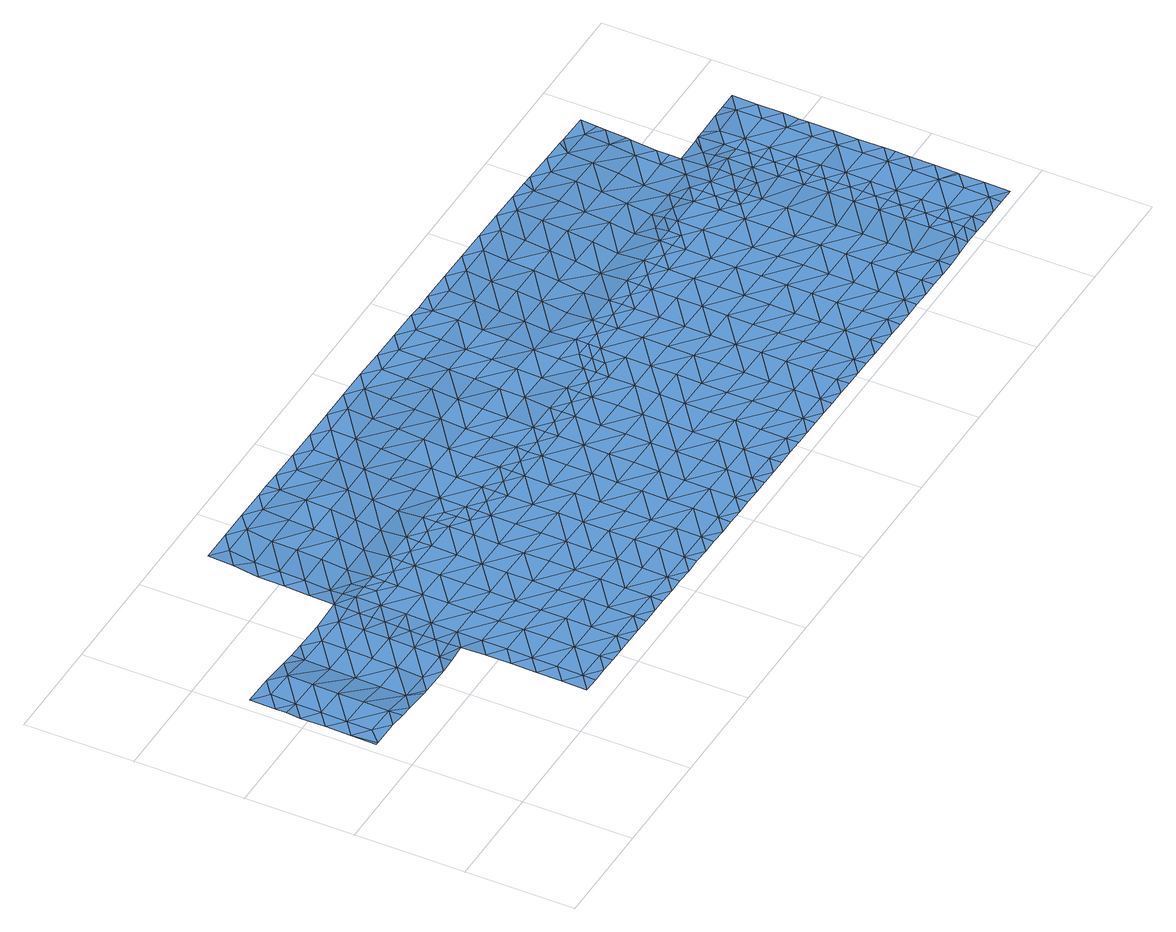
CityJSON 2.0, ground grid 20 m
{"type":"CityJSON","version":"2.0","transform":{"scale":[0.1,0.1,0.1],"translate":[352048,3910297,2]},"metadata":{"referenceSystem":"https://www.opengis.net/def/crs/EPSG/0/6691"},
"CityObjects":{
"waterbody1":{"type":"WaterBody","attributes":{"name":"8","class":"1140","function":"1","WaterBodyRiverFloodingRiskAttribute.description":"4","WaterBodyRiverFloodingRiskAttribute.rankOrg":"1","WaterBodyRiverFloodingRiskAttribute.adminType":"2","WaterBodyRiverFloodingRiskAttribute.scale":"L1"},"geometry":[{"type":"MultiSurface","lod":"1","boundaries":[[[0,1,2]],[[2,1,3]],[[3,1,4]],[[5,6,7]],[[7,6,8]],[[6,9,8]],[[8,9,10]],[[10,11,8]],[[12,11,10]],[[13,11,12]],[[14,11,13]],[[15,11,14]],[[15,7,11]],[[16,7,15]],[[17,7,16]],[[18,19,16]],[[20,19,18]],[[21,19,20]],[[19,21,22]],[[22,21,23]],[[24,23,21]],[[25,26,27]],[[27,26,21]],[[25,27,28]],[[29,28,27]],[[29,27,30]],[[27,20,30]],[[30,31,29]],[[30,32,31]],[[33,32,30]],[[33,34,32]],[[33,35,34]],[[33,18,35]],[[18,15,35]],[[35,36,34]],[[35,14,36]],[[36,14,37]],[[37,2,36]],[[34,36,38]],[[38,36,3]],[[4,38,3]],[[39,38,4]],[[39,40,38]],[[41,42,43]],[[42,41,44]],[[44,41,31]],[[45,44,31]],[[46,45,32]],[[40,46,32]],[[38,40,32]],[[34,38,32]],[[30,18,33]],[[45,31,32]],[[29,31,41]],[[41,47,29]],[[48,49,22]],[[50,48,22]],[[24,21,26]],[[22,23,50]],[[27,21,20]],[[20,18,30]],[[18,16,15]],[[35,15,14]],[[14,13,37]],[[11,7,8]],[[17,5,7]],[[51,28,29]],[[51,29,47]],[[41,52,47]],[[43,52,41]],[[2,3,36]],[[17,16,53]],[[53,16,19]],[[54,17,55]],[[5,17,54]],[[53,49,55]],[[22,49,53]],[[19,22,53]],[[53,55,17]]]}]},
"waterbody2":{"type":"WaterBody","attributes":{"name":"8","class":"1140","function":"1","WaterBodyRiverFloodingRiskAttribute.description":"4","WaterBodyRiverFloodingRiskAttribute.rankOrg":"2","WaterBodyRiverFloodingRiskAttribute.adminType":"2","WaterBodyRiverFloodingRiskAttribute.scale":"L1"},"geometry":[{"type":"MultiSurface","lod":"1","boundaries":[[[56,57,58]],[[58,57,59]],[[60,61,56]],[[56,58,60]],[[59,62,58]],[[63,61,60]],[[64,61,63]],[[62,65,58]],[[66,60,58]],[[67,64,63]],[[68,64,67]],[[66,63,60]],[[69,65,62]],[[68,70,43]],[[70,68,67]],[[58,65,66]],[[71,67,63]],[[66,72,63]],[[52,73,47]],[[52,43,73]],[[69,74,65]],[[43,70,73]],[[71,70,67]],[[51,75,28]],[[75,47,73]],[[51,47,75]],[[71,63,72]],[[74,76,65]],[[65,76,66]],[[70,77,73]],[[25,78,26]],[[78,28,75]],[[25,28,78]],[[79,76,74]],[[66,80,72]],[[70,71,77]],[[81,26,78]],[[24,26,81]],[[82,80,66]],[[23,24,81]],[[75,73,83]],[[66,76,82]],[[73,77,83]],[[50,23,84]],[[79,85,76]],[[71,72,80]],[[23,81,84]],[[48,50,84]],[[86,87,75]],[[87,81,78]],[[71,88,77]],[[84,89,48]],[[80,88,71]],[[75,83,86]],[[78,75,87]],[[90,82,76]],[[85,90,76]],[[81,91,84]],[[88,92,77]],[[93,89,84]],[[83,77,92]],[[81,94,91]],[[95,80,82]],[[96,90,85]],[[84,91,93]],[[83,97,86]],[[93,98,89]],[[90,99,82]],[[81,87,94]],[[99,95,82]],[[97,83,92]],[[97,100,86]],[[86,101,87]],[[102,91,94]],[[96,103,90]],[[88,80,95]],[[104,92,88]],[[105,94,87]],[[94,106,102]],[[101,86,100]],[[101,105,87]],[[90,107,99]],[[104,88,95]],[[104,108,92]],[[105,106,94]],[[92,109,97]],[[90,103,107]],[[108,109,92]],[[110,100,97]],[[103,111,107]],[[109,110,97]],[[110,101,100]],[[95,112,104]],[[99,107,113]],[[95,99,112]],[[114,106,105]],[[111,115,107]],[[116,108,104]],[[117,105,101]],[[99,113,112]],[[118,114,105]],[[115,119,107]],[[107,119,113]],[[120,109,108]],[[117,101,110]],[[104,112,116]],[[117,121,105]],[[122,120,108]],[[120,110,109]],[[123,119,115]],[[122,108,116]],[[118,105,121]],[[124,125,113]],[[124,113,119]],[[112,125,116]],[[112,113,125]],[[110,126,117]],[[127,118,121]],[[123,128,119]],[[129,126,110]],[[129,110,120]],[[117,130,121]],[[127,121,131]],[[116,125,132]],[[122,116,133]],[[134,135,119]],[[119,128,134]],[[120,122,133]],[[136,129,120]],[[130,117,126]],[[121,130,131]],[[116,132,133]],[[124,119,135]],[[128,137,134]],[[138,132,125]],[[125,124,139]],[[120,133,136]],[[140,131,130]],[[141,130,126]],[[137,142,134]],[[139,124,135]],[[143,133,132]],[[144,141,126]],[[145,140,130]],[[129,136,146]],[[126,129,144]],[[138,125,139]],[[138,143,132]],[[142,147,134]],[[144,129,146]],[[145,130,141]],[[133,148,136]],[[140,145,149]],[[135,150,139]],[[151,147,142]],[[135,134,150]],[[152,141,144]],[[153,138,139]],[[148,133,143]],[[146,136,148]],[[154,144,146]],[[134,147,150]],[[148,154,146]],[[151,155,147]],[[156,143,138]],[[153,139,150]],[[152,144,157]],[[158,144,154]],[[159,147,155]],[[138,153,156]],[[157,144,158]],[[156,160,143]],[[160,161,143]],[[150,147,162]],[[148,143,161]],[[163,157,158]],[[155,164,159]],[[162,147,159]],[[153,150,162]],[[154,148,161]],[[165,156,153]],[[164,166,159]],[[167,165,153]],[[163,158,168]],[[153,162,167]],[[154,161,169]],[[158,154,170]],[[160,156,165]],[[166,171,159]],[[170,154,169]],[[172,162,159]],[[168,158,170]],[[172,167,162]],[[173,171,166]],[[174,160,165]],[[161,160,175]],[[176,168,170]],[[175,160,174]],[[169,161,175]],[[159,171,172]],[[177,165,167]],[[173,178,171]],[[179,167,172]],[[165,177,174]],[[176,170,180]],[[169,175,181]],[[170,169,182]],[[177,167,179]],[[182,169,181]],[[170,182,180]],[[183,171,178]],[[171,184,172]],[[177,185,174]],[[174,186,175]],[[183,184,171]],[[184,179,172]],[[185,186,174]],[[187,180,182]],[[183,178,188]],[[186,189,175]],[[181,189,182]],[[179,190,177]],[[181,175,189]],[[182,191,187]],[[188,192,183]],[[193,185,177]],[[179,184,194]],[[190,179,194]],[[193,186,185]],[[183,195,184]],[[191,182,196]],[[182,189,196]],[[197,195,183]],[[183,192,197]],[[177,190,193]],[[186,198,189]],[[184,199,194]],[[200,191,196]],[[192,201,197]],[[195,199,184]],[[199,190,194]],[[186,193,198]],[[189,202,196]],[[196,203,200]],[[201,204,197]],[[205,202,189]],[[205,189,198]],[[190,206,193]],[[207,206,190]],[[204,208,197]],[[196,202,203]],[[197,208,195]],[[209,198,193]],[[190,199,207]],[[206,209,193]],[[209,205,198]],[[210,199,195]],[[211,208,204]],[[212,203,202]],[[213,202,205]],[[195,208,214]],[[209,215,205]],[[216,212,202]],[[211,217,208]],[[207,199,210]],[[215,213,205]],[[195,214,210]],[[213,216,202]],[[217,218,208]],[[207,210,219]],[[206,207,220]],[[206,221,209]],[[214,208,218]],[[207,219,220]],[[222,216,213]],[[217,223,218]],[[210,214,224]],[[225,219,210]],[[226,213,215]],[[224,214,218]],[[206,220,221]],[[215,209,226]],[[223,227,218]],[[228,220,219]],[[225,210,224]],[[222,213,229]],[[209,221,226]],[[227,230,218]],[[231,224,218]],[[232,221,220]],[[219,225,228]],[[229,213,233]],[[213,226,233]],[[231,225,224]],[[234,230,227]],[[235,220,228]],[[229,233,236]],[[232,220,235]],[[218,230,231]],[[237,233,226]],[[226,221,238]],[[234,239,230]],[[228,225,240]],[[241,235,228]],[[238,221,232]],[[240,225,231]],[[236,233,242]],[[240,241,228]],[[239,243,230]],[[237,226,238]],[[244,232,235]],[[242,233,237]],[[245,243,239]],[[246,235,241]],[[231,230,247]],[[231,248,240]],[[249,242,237]],[[250,242,249]],[[250,251,252]],[[244,235,246]],[[238,232,244]],[[230,243,247]],[[253,241,240]],[[254,237,238]],[[251,250,249]],[[245,255,243]],[[248,231,247]],[[248,253,240]],[[256,238,244]],[[241,257,246]],[[249,258,251]],[[257,244,246]],[[254,238,256]],[[249,237,254]],[[259,243,255]],[[260,258,249]],[[247,243,259]],[[257,241,253]],[[247,261,248]],[[244,262,256]],[[249,254,260]],[[259,255,263]],[[261,247,259]],[[262,244,257]],[[256,264,254]],[[261,265,248]],[[266,258,260]],[[263,267,259]],[[253,248,265]],[[253,268,257]],[[264,256,262]],[[264,269,254]],[[260,270,266]],[[260,254,269]],[[259,271,261]],[[253,265,268]],[[272,270,260]],[[257,273,262]],[[274,271,259]],[[259,267,274]],[[275,273,257]],[[261,271,265]],[[275,257,268]],[[260,269,272]],[[267,276,274]],[[265,277,268]],[[271,277,265]],[[264,262,278]],[[279,270,272]],[[276,280,274]],[[268,281,275]],[[262,273,278]],[[269,264,282]],[[280,283,274]],[[282,264,278]],[[282,284,269]],[[274,283,271]],[[279,272,285]],[[268,277,281]],[[272,269,284]],[[273,275,286]],[[272,284,285]],[[287,277,271]],[[288,283,280]],[[275,281,286]],[[278,273,289]],[[290,271,283]],[[289,273,286]],[[277,291,281]],[[292,285,284]],[[288,293,283]],[[287,271,290]],[[287,291,277]],[[281,294,286]],[[278,289,295]],[[282,278,296]],[[291,294,281]],[[293,297,283]],[[284,282,296]],[[292,284,298]],[[278,295,296]],[[290,283,297]],[[289,286,294]],[[284,299,298]],[[297,300,290]],[[284,296,299]],[[297,293,301]],[[287,290,300]],[[302,291,287]],[[303,296,295]],[[304,289,294]],[[295,289,303]],[[305,298,299]],[[301,306,297]],[[303,289,304]],[[302,287,300]],[[296,307,299]],[[294,291,308]],[[309,304,294]],[[308,291,302]],[[305,299,310]],[[296,303,307]],[[297,306,311]],[[299,312,310]],[[304,313,303]],[[312,299,307]],[[300,297,314]],[[294,308,309]],[[306,315,311]],[[314,297,311]],[[316,308,302]],[[302,300,317]],[[304,309,313]],[[313,318,303]],[[319,310,312]],[[315,320,311]],[[317,300,314]],[[307,303,318]],[[318,321,307]],[[307,322,312]],[[323,319,312]],[[324,313,309]],[[311,325,314]],[[302,317,316]],[[309,308,324]],[[324,308,316]],[[311,320,325]],[[326,318,313]],[[312,322,323]],[[307,321,322]],[[324,326,313]],[[325,320,327]],[[317,314,328]],[[329,316,317]],[[328,314,325]],[[330,323,331]],[[330,332,333]],[[327,334,325]],[[323,322,331]],[[316,335,324]],[[321,336,322]],[[317,328,329]],[[332,330,331]],[[318,326,337]],[[321,318,336]],[[338,328,325]],[[339,326,324]],[[336,318,337]],[[335,316,329]],[[338,325,334]],[[335,339,324]],[[336,340,322]],[[331,341,332]],[[331,322,340]],[[342,329,328]],[[334,343,338]],[[331,344,341]],[[345,335,329]],[[328,338,346]],[[344,331,340]],[[326,339,347]],[[337,326,348]],[[349,340,336]],[[342,328,346]],[[343,350,338]],[[336,337,348]],[[351,350,343]],[[352,339,335]],[[326,347,348]],[[353,349,336]],[[354,341,344]],[[355,344,340]],[[345,329,342]],[[356,355,340]],[[346,338,357]],[[356,340,349]],[[353,336,348]],[[338,350,357]],[[357,358,346]],[[358,359,346]],[[352,335,345]],[[352,360,339]],[[361,362,344]],[[342,346,359]],[[361,344,355]],[[354,344,362]],[[347,339,360]],[[359,363,342]],[[364,349,353]],[[363,365,342]],[[348,347,360]],[[345,342,365]],[[366,352,345]],[[367,364,353]],[[368,366,345]],[[353,348,369]],[[345,365,368]],[[369,348,360]],[[370,367,353]],[[371,372,352]],[[352,372,360]],[[371,352,366]],[[370,353,369]],[[373,374,360]],[[360,372,373]],[[369,360,374]],[[370,375,367]],[[376,367,375]],[[377,378,369]],[[379,376,375]],[[369,374,377]],[[370,369,378]],[[380,375,370]],[[381,379,375]],[[382,379,381]],[[383,380,370]],[[384,382,381]],[[370,378,383]],[[385,384,381]],[[386,387,375]],[[386,375,380]],[[381,375,387]],[[388,385,381]],[[381,387,388]],[[389,385,388]]]}]},
"waterbody3":{"type":"WaterBody","attributes":{"name":"8","class":"1140","function":"1","WaterBodyRiverFloodingRiskAttribute.description":"4","WaterBodyRiverFloodingRiskAttribute.rankOrg":"1","WaterBodyRiverFloodingRiskAttribute.adminType":"2","WaterBodyRiverFloodingRiskAttribute.scale":"L1"},"geometry":[{"type":"MultiSurface","lod":"1","boundaries":[[[390,391,48]],[[390,48,89]],[[392,393,391]],[[392,391,390]],[[89,98,390]],[[394,395,393]],[[392,394,393]],[[91,102,93]],[[98,396,390]],[[395,397,398]],[[390,399,392]],[[397,395,394]],[[98,93,400]],[[93,102,400]],[[400,396,98]],[[398,401,402]],[[392,403,394]],[[401,398,397]],[[102,106,400]],[[390,396,399]],[[404,397,394]],[[403,392,399]],[[106,405,400]],[[400,406,396]],[[397,407,401]],[[402,401,408]],[[405,406,400]],[[114,405,106]],[[394,403,404]],[[396,409,399]],[[406,409,396]],[[407,397,404]],[[401,407,408]],[[399,409,403]],[[114,118,405]],[[404,403,410]],[[411,408,407]],[[412,405,118]],[[403,409,410]],[[407,404,413]],[[413,404,410]],[[406,405,414]],[[406,415,409]],[[412,118,127]],[[405,412,414]],[[411,407,416]],[[409,417,410]],[[407,413,416]],[[127,131,412]],[[406,414,415]],[[417,409,415]],[[418,416,413]],[[419,411,416]],[[412,420,414]],[[413,410,418]],[[421,420,412]],[[412,131,421]],[[410,417,418]],[[422,419,416]],[[414,423,415]],[[418,422,416]],[[131,140,421]],[[140,149,421]],[[423,414,420]],[[417,415,424]],[[425,419,422]],[[426,420,421]],[[418,417,424]],[[427,422,418]],[[415,423,424]],[[145,141,428]],[[424,427,418]],[[428,141,152]],[[149,145,428]],[[429,423,420]],[[421,149,426]],[[425,422,430]],[[426,429,420]],[[431,430,422]],[[427,431,422]],[[149,428,426]],[[152,157,428]],[[432,424,423]],[[429,433,423]],[[433,432,423]],[[424,434,427]],[[431,435,430]],[[426,428,436]],[[428,157,436]],[[432,434,424]],[[434,431,427]],[[436,437,426]],[[426,438,429]],[[436,157,163]],[[438,433,429]],[[163,168,436]],[[439,432,433]],[[426,437,438]],[[440,431,434]],[[435,431,440]],[[433,438,439]],[[437,436,441]],[[436,168,441]],[[442,435,440]],[[443,438,437]],[[432,439,444]],[[434,432,445]],[[441,168,176]],[[446,437,441]],[[432,444,445]],[[438,447,439]],[[440,434,448]],[[176,180,441]],[[443,447,438]],[[437,446,443]],[[439,447,444]],[[434,445,448]],[[442,440,448]],[[449,445,444]],[[446,441,450]],[[441,180,450]],[[446,451,443]],[[449,444,447]],[[450,451,446]],[[445,452,448]],[[442,448,453]],[[180,187,450]],[[451,454,443]],[[452,453,448]],[[443,455,447]],[[445,449,456]],[[187,191,450]],[[454,455,443]],[[452,445,456]],[[449,447,455]],[[191,457,450]],[[458,456,449]],[[451,450,457]],[[451,459,454]],[[449,455,458]],[[456,460,452]],[[453,452,461]],[[457,191,200]],[[462,456,458]],[[451,457,459]],[[460,461,452]],[[200,203,457]],[[456,462,460]],[[454,459,463]],[[455,454,464]],[[455,465,458]],[[464,454,463]],[[203,466,457]],[[467,459,457]],[[465,455,464]],[[462,458,465]],[[468,460,462]],[[461,460,469]],[[203,212,466]],[[467,457,466]],[[463,459,470]],[[471,469,460]],[[462,465,468]],[[212,216,466]],[[470,459,467]],[[464,463,470]],[[472,465,464]],[[460,468,471]],[[466,473,467]],[[474,464,470]],[[473,466,216]],[[468,465,472]],[[475,471,468]],[[476,470,467]],[[222,473,216]],[[464,474,472]],[[472,475,468]],[[469,471,477]],[[476,474,470]],[[478,467,473]],[[222,229,473]],[[476,467,478]],[[471,479,477]],[[474,480,472]],[[476,480,474]],[[471,475,479]],[[472,481,475]],[[480,481,472]],[[478,473,482]],[[473,229,482]],[[483,477,479]],[[484,476,478]],[[475,485,479]],[[229,236,482]],[[486,484,478]],[[484,480,476]],[[486,478,482]],[[475,481,485]],[[236,250,482]],[[479,487,483]],[[479,485,487]],[[250,236,242]],[[250,252,482]],[[482,252,486]],[[481,480,488]],[[480,484,488]],[[489,490,481]],[[252,491,486]],[[486,491,484]],[[489,481,488]],[[485,490,487]],[[485,481,490]],[[483,487,492]],[[491,493,484]],[[484,494,488]],[[490,495,487]],[[491,252,251]],[[492,487,495]],[[251,258,491]],[[489,488,494]],[[484,493,494]],[[492,495,496]],[[497,493,491]],[[498,499,489]],[[258,497,491]],[[490,499,495]],[[489,494,498]],[[490,489,499]],[[496,495,500]],[[266,497,258]],[[497,501,493]],[[493,502,494]],[[499,503,495]],[[495,503,500]],[[266,270,497]],[[493,501,502]],[[504,499,498]],[[498,494,505]],[[503,506,500]],[[505,494,502]],[[270,507,497]],[[497,508,501]],[[504,498,505]],[[501,508,502]],[[279,507,270]],[[503,499,509]],[[509,499,504]],[[503,509,506]],[[497,507,508]],[[279,285,507]],[[505,510,504]],[[502,508,511]],[[505,502,510]],[[509,512,506]],[[510,502,511]],[[507,513,508]],[[514,513,507]],[[507,285,514]],[[508,513,511]],[[515,504,510]],[[509,504,516]],[[285,292,514]],[[516,504,515]],[[509,516,512]],[[517,510,511]],[[292,298,514]],[[518,511,513]],[[517,511,518]],[[515,510,517]],[[514,519,513]],[[520,516,515]],[[512,516,521]],[[514,298,519]],[[522,515,517]],[[298,305,519]],[[515,522,520]],[[513,519,523]],[[521,516,520]],[[518,513,524]],[[305,310,519]],[[513,523,524]],[[517,518,525]],[[517,526,522]],[[520,527,521]],[[525,518,524]],[[525,526,517]],[[522,528,520]],[[523,519,529]],[[519,310,529]],[[530,524,523]],[[310,319,529]],[[531,523,529]],[[522,526,528]],[[527,520,528]],[[319,323,529]],[[525,524,530]],[[532,526,525]],[[523,531,530]],[[530,532,525]],[[330,333,529]],[[529,333,531]],[[330,529,323]],[[533,528,526]],[[527,528,534]],[[333,535,531]],[[526,532,533]],[[533,536,528]],[[534,528,536]],[[530,531,537]],[[333,332,535]],[[532,530,537]],[[531,535,537]],[[538,533,532]],[[539,534,536]],[[332,341,535]],[[538,536,533]],[[532,537,540]],[[341,541,535]],[[532,540,538]],[[539,536,542]],[[543,542,536]],[[537,535,541]],[[543,536,538]],[[341,354,541]],[[540,537,544]],[[537,541,544]],[[543,545,542]],[[354,362,541]],[[350,351,546]],[[547,355,356]],[[357,350,546]],[[356,349,547]],[[540,544,548]],[[538,540,549]],[[351,550,546]],[[547,349,364]],[[546,551,357]],[[543,538,549]],[[362,552,541]],[[358,357,551]],[[540,548,549]],[[553,545,543]],[[359,358,551]],[[554,355,547]],[[361,355,554]],[[550,555,546]],[[362,361,554]],[[364,367,547]],[[551,556,359]],[[544,541,552]],[[554,552,362]],[[363,359,556]],[[553,543,549]],[[365,363,556]],[[376,379,547]],[[546,557,551]],[[376,547,367]],[[558,366,368]],[[554,547,379]],[[368,365,558]],[[544,552,559]],[[548,544,560]],[[384,552,554]],[[365,556,558]],[[546,555,557]],[[382,384,554]],[[561,545,553]],[[382,554,379]],[[549,548,560]],[[562,553,549]],[[557,563,551]],[[371,564,372]],[[544,559,560]],[[564,366,558]],[[371,366,564]],[[555,565,557]],[[563,566,551]],[[552,567,559]],[[556,566,558]],[[567,552,384]],[[556,551,566]],[[562,549,560]],[[373,372,568]],[[569,570,553]],[[561,553,570]],[[562,569,553]],[[565,571,557]],[[572,560,559]],[[372,564,568]],[[374,373,568]],[[573,559,567]],[[558,574,564]],[[384,575,567]],[[572,559,573]],[[571,576,557]],[[377,374,577]],[[374,568,577]],[[378,377,577]],[[574,568,564]],[[575,384,385]],[[563,557,576]],[[578,558,566]],[[579,560,572]],[[580,380,383]],[[562,560,579]],[[576,581,563]],[[383,378,580]],[[563,581,566]],[[378,577,580]],[[574,558,578]],[[582,567,575]],[[385,389,575]],[[583,562,579]],[[584,570,569]],[[585,562,583]],[[586,578,566]],[[569,562,585]],[[587,380,580]],[[386,380,587]],[[588,566,581]],[[387,386,587]],[[589,590,568]],[[590,580,577]],[[586,566,588]],[[591,569,585]],[[592,575,389]],[[568,574,589]],[[593,389,388]],[[577,568,590]],[[584,569,591]],[[582,575,592]],[[586,594,578]],[[388,387,593]],[[578,594,574]],[[387,587,593]],[[595,587,580]],[[596,592,389]],[[596,389,593]],[[597,574,594]],[[589,574,598]],[[595,580,590]],[[592,596,599]],[[598,574,597]],[[595,600,587]],[[598,601,589]],[[593,587,600]],[[590,589,601]],[[602,596,593]],[[603,599,596]],[[601,604,590]],[[590,604,595]],[[605,602,593]],[[605,593,600]],[[602,603,596]],[[600,595,606]],[[595,604,606]],[[607,608,600]],[[607,600,606]],[[602,609,603]],[[605,600,608]],[[602,605,610]],[[605,608,610]],[[610,611,602]],[[609,602,611]]]}]}
},
"vertices":[
[6,268,16],[11,268,16],[7,315,16],[35,291,16],[63,268,15],[124,498,10],[67,499,16],[95,475,15],[38,476,17],[10,500,17],[9,453,17],[37,430,16],[9,433,17],[8,407,16],[36,384,16],[94,429,15],[151,428,6],[152,474,6],[150,382,6],[208,427,5],[207,381,5],[264,426,5],[265,472,5],[293,449,10],[293,426,10],[292,379,10],[293,402,10],[264,380,5],[292,356,10],[263,334,5],[206,335,5],[205,288,3],[149,289,6],[149,335,6],[93,336,15],[93,383,15],[36,337,16],[8,361,16],[92,290,15],[96,267,11],[120,267,9],[262,287,4],[259,264,8],[290,264,12],[233,265,4],[177,266,4],[168,266,5],[291,310,10],[294,495,10],[237,496,5],[294,472,10],[291,333,10],[291,287,10],[208,473,5],[150,497,8],[180,497,6],
[287,79,15],[286,33,15],[315,55,15],[315,32,15],[316,102,15],[288,125,15],[343,32,15],[317,148,15],[289,171,15],[372,54,15],[373,101,15],[318,194,15],[289,218,15],[372,31,15],[318,240,15],[374,193,15],[374,147,15],[319,286,15],[400,31,15],[320,333,15],[429,54,15],[375,239,15],[321,379,15],[428,30,15],[430,146,15],[321,425,15],[430,100,15],[376,286,15],[322,471,15],[457,30,15],[377,332,15],[377,378,15],[431,192,15],[322,494,12],[486,53,15],[350,448,15],[432,238,15],[350,471,15],[378,424,15],[487,145,15],[485,29,15],[433,285,15],[351,494,12],[486,99,15],[433,331,15],[434,377,15],[378,447,15],[514,29,15],[488,191,15],[435,423,15],[407,447,15],[542,52,15],[489,237,15],[489,284,15],[490,330,15],[542,29,15],[544,144,15],[543,98,15],[435,446,15],[571,28,15],[545,190,15],[491,376,15],[464,446,15],[599,51,15],[546,283,15],[492,422,15],[546,237,15],[599,28,15],[600,97,15],[601,143,15],[548,375,15],[492,445,15],[627,27,15],[547,329,15],[549,421,15],[521,445,15],[602,189,15],[602,236,15],[656,50,15],[657,96,15],[603,282,15],[656,27,15],[658,188,15],[658,142,15],[549,444,15],[577,398,15],[684,26,15],[659,235,15],[605,374,15],[577,421,15],[604,328,15],[713,49,15],[660,281,15],[577,444,15],[714,95,15],[713,26,15],[605,397,15],[714,141,15],[661,327,15],[741,25,15],[715,188,15],[633,397,15],[661,373,15],[770,48,15],[716,234,15],[717,280,15],[771,94,15],[662,396,15],[769,25,15],[772,187,15],[798,24,15],[771,140,15],[690,396,15],[717,326,15],[718,372,15],[827,47,15],[827,93,15],[826,24,15],[773,233,15],[774,279,15],[719,395,15],[829,186,15],[855,23,15],[828,139,15],[747,395,15],[774,325,15],[775,371,15],[883,46,15],[884,92,15],[830,232,15],[830,278,15],[775,395,15],[883,23,15],[831,324,15],[886,185,15],[804,394,15],[911,22,15],[886,231,15],[885,138,15],[941,91,15],[832,371,15],[940,45,15],[887,277,15],[942,138,15],[832,394,15],[940,22,15],[889,370,15],[861,393,15],[968,22,15],[888,323,15],[943,230,15],[942,184,15],[997,44,15],[944,276,15],[999,137,15],[997,21,15],[889,393,15],[945,369,15],[998,90,15],[945,322,15],[917,392,15],[1025,21,15],[1054,43,15],[999,183,15],[1000,229,15],[1001,275,15],[946,392,15],[1053,20,15],[1055,89,15],[1055,136,15],[1002,321,15],[1082,20,15],[1056,182,15],[974,391,15],[1111,42,15],[1111,89,15],[1058,274,15],[1002,368,15],[1110,19,15],[1057,228,15],[1003,391,15],[1059,367,15],[1058,321,15],[1139,19,15],[1112,135,15],[1113,181,15],[1031,390,15],[1167,41,15],[1114,273,15],[1167,18,15],[1114,227,15],[1168,88,15],[1169,134,15],[1060,413,15],[1031,413,15],[1060,436,15],[1032,437,15],[1170,180,15],[1116,366,15],[1195,18,15],[1115,320,15],[1170,226,15],[1089,436,15],[1224,40,15],[1117,412,15],[1225,87,15],[1171,272,15],[1224,17,15],[1172,319,15],[1226,133,15],[1117,435,15],[1252,17,15],[1227,179,15],[1173,365,15],[1145,435,15],[1282,86,15],[1174,411,15],[1228,272,15],[1281,40,15],[1227,225,15],[1281,16,15],[1283,132,15],[1229,318,15],[1174,434,15],[1309,16,15],[1283,178,15],[1230,364,15],[1338,39,15],[1230,410,15],[1202,434,15],[1284,224,15],[1339,131,15],[1337,15,15],[1285,271,15],[1339,85,15],[1340,177,15],[1231,433,15],[1366,15,15],[1341,223,15],[1286,317,15],[1286,363,15],[1395,38,15],[1259,433,15],[1287,409,15],[1395,84,15],[1394,15,15],[1396,130,15],[1342,316,15],[1342,270,15],[1288,432,15],[1423,14,15],[1343,362,15],[1397,176,15],[1398,223,15],[1316,432,15],[1452,37,15],[1344,408,15],[1398,269,15],[1452,83,15],[1451,14,15],[1454,175,15],[1453,129,15],[1399,315,15],[1344,431,15],[1480,13,15],[1400,361,15],[1401,407,15],[1373,431,15],[1455,222,15],[1508,36,15],[1455,268,15],[1508,13,15],[1509,82,15],[1510,128,15],[1373,454,15],[1402,454,15],[1402,477,13],[1373,477,13],[1536,12,19],[1511,174,15],[1457,360,15],[1456,314,15],[1565,35,24],[1511,221,15],[1458,406,15],[1430,476,13],[1567,127,24],[1565,12,21],[1458,453,15],[1567,174,24],[1566,81,24],[1512,267,15],[1513,313,15],[1486,383,15],[1594,34,24],[1593,11,22],[1568,220,24],[1514,359,15],[1459,476,12],[1486,429,15],[1486,406,15],[1594,58,24],[1594,81,24],[1595,104,24],[1569,266,24],[1487,452,15],[1487,475,14],[1595,127,24],[1514,382,15],[1595,150,24],[1596,196,24],[1542,382,19],[1596,173,24],[1570,312,22],[1570,358,22],[1597,219,24],[1597,242,24],[1597,265,24],[1598,289,23],[1571,405,22],[1543,405,19],[1598,312,22],[1598,335,22],[1543,428,19],[1599,381,22],[1572,451,22],[1544,451,19],[1599,358,22],[1544,474,17],[1572,474,19],[1600,404,22],[1600,427,22],[1600,450,22],[1601,473,21],
[323,518,9],[295,541,11],[324,564,12],[296,587,12],[324,610,13],[296,634,13],[380,517,11],[325,656,13],[297,680,18],[380,563,15],[379,470,15],[326,702,20],[298,726,20],[381,609,16],[382,655,16],[436,469,15],[436,516,12],[383,701,22],[355,725,21],[437,562,16],[438,608,18],[411,724,22],[493,469,15],[439,654,19],[493,515,11],[494,561,15],[439,701,23],[495,607,18],[496,653,20],[468,723,23],[550,514,11],[549,468,15],[496,700,23],[551,560,15],[552,606,18],[494,723,23],[606,467,15],[552,652,21],[605,420,15],[607,513,14],[525,722,23],[553,699,23],[608,605,20],[608,559,17],[609,652,22],[582,721,23],[662,420,15],[663,466,16],[664,512,16],[664,558,18],[610,698,23],[719,419,15],[639,720,24],[721,511,16],[665,604,21],[666,651,23],[720,465,16],[721,557,18],[667,697,24],[722,603,22],[776,418,15],[777,464,17],[724,696,26],[696,719,25],[777,510,17],[778,556,19],[723,650,24],[833,417,15],[779,603,21],[833,463,17],[780,695,27],[752,719,26],[780,649,24],[834,509,17],[835,555,19],[836,602,22],[889,416,15],[890,462,18],[836,648,25],[809,718,27],[891,508,18],[837,694,27],[892,601,22],[946,415,15],[892,554,20],[893,647,25],[948,507,18],[866,717,26],[947,461,18],[894,693,26],[949,553,20],[949,600,22],[1003,414,15],[923,716,26],[1005,506,16],[950,646,25],[1004,460,16],[951,692,26],[1005,553,20],[1006,599,22],[1007,645,24],[1061,459,15],[980,715,26],[1061,505,13],[1062,552,16],[1008,691,25],[1006,714,25],[1117,458,15],[1063,598,19],[1064,644,22],[1036,714,25],[1118,504,12],[1119,551,17],[1064,690,26],[1120,643,23],[1120,597,20],[1093,713,26],[1174,457,15],[1175,504,12],[1121,689,26],[1177,596,22],[1176,550,18],[1150,712,26],[1232,503,11],[1231,456,15],[1177,642,24],[1178,688,27],[1233,595,22],[1233,549,18],[1288,455,15],[1235,687,28],[1207,711,28],[1234,641,25],[1289,502,11],[1289,548,18],[1290,594,22],[1291,640,26],[1264,710,28],[1292,687,28],[1345,455,15],[1346,547,17],[1345,501,11],[1347,593,21],[1348,639,25],[1320,709,27],[1402,500,10],[1349,686,27],[1403,546,15],[1405,638,24],[1359,709,27],[1404,592,21],[1459,499,10],[1377,708,26],[1405,685,26],[1460,545,12],[1434,707,25],[1622,34,24],[1514,406,15],[1461,591,18],[1461,638,22],[1622,11,21],[1623,80,24],[1516,498,12],[1462,684,25],[1515,452,15],[1650,10,23],[1623,126,24],[1679,33,24],[1624,173,24],[1517,544,14],[1517,590,15],[1478,707,24],[1518,637,19],[1680,79,24],[1625,219,24],[1678,10,23],[1680,125,24],[1545,521,14],[1626,265,24],[1519,683,22],[1491,706,23],[1707,9,24],[1545,567,14],[1545,542,14],[1682,218,24],[1573,497,16],[1708,56,24],[1626,311,22],[1681,172,24],[1546,613,17],[1627,357,22],[1708,102,24],[1592,520,17],[1546,621,18],[1548,705,22],[1547,659,20],[1709,148,24],[1628,404,22],[1708,106,24],[1683,264,24],[1683,310,23],[1547,675,21],[1602,520,18],[1629,450,22],[1710,194,24],[1684,357,22],[1630,496,20],[1710,219,24],[1711,241,24],[1616,519,19],[1685,403,22],[1711,287,23],[1686,495,23],[1658,519,21],[1712,333,23],[1686,449,23],[1713,379,22],[1713,396,22],[1714,425,23],[1683,518,22],[1714,472,23],[1715,518,23]
]}
